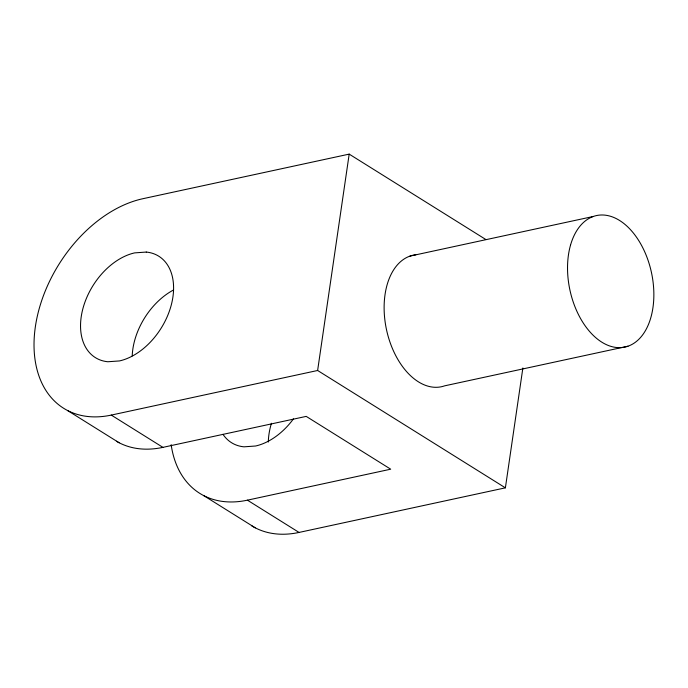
<?xml version="1.0" encoding="UTF-8"?>
<svg xmlns="http://www.w3.org/2000/svg" width="688" height="688" viewBox="0 0 688 688"><rect width="100%" height="100%" fill="white"/><g stroke="black" fill="none" stroke-linecap="round" stroke-linejoin="round"><path stroke-width="1.03" d="M522.871 367.985L505.388 487.835L317.624 370.488L349.186 154.121L142.846 198.72A119.583 80.35 -58 0 0 35.363 326.731A119.583 80.35 -58 0 0 111.284 415.088L162.918 447.363L306.212 416.386L390.707 469.19L247.413 500.167A119.583 80.35 -58 0 1 171.157 444.68M409.979 256.099L593.391 216.453M111.284 415.088L317.624 370.488M628.006 346.202L444.594 385.848A67.269 41.701 77.8 0 1 386.604 330.154A67.269 41.701 77.8 0 1 415.784 254.792M251.67 525.795A119.583 80.35 -58 0 0 299.048 532.435L505.388 487.835M349.186 154.121L485.909 239.562M247.413 500.167L299.048 532.435M67.544 410.512L119.179 442.78M203.674 495.584L255.308 527.859M162.918 447.363A119.583 80.35 -58 0 1 116.435 441.257M293.475 418.854A59.787 40.171 -58 0 1 255.609 446.005L243.991 446.83A59.787 40.171 -58 0 1 222.972 434.309M268.32 442.023A59.787 40.171 -58 0 1 271.45 423.258M132.216 355.885A59.787 40.171 -58 0 1 173.29 290.104M146.269 252.066L134.65 252.883A59.787 40.171 -58 0 0 82.543 310.039A59.787 40.171 -58 0 0 107.861 361.75L119.48 360.933A59.787 40.171 -58 0 0 171.587 303.769A59.787 40.171 -58 0 0 146.269 252.066M570.49 245.246A67.269 41.701 77.8 0 0 617.179 347.569A67.269 41.701 77.8 0 0 644.415 251.163A67.269 41.701 77.8 0 0 570.49 245.246"/></g></svg>
